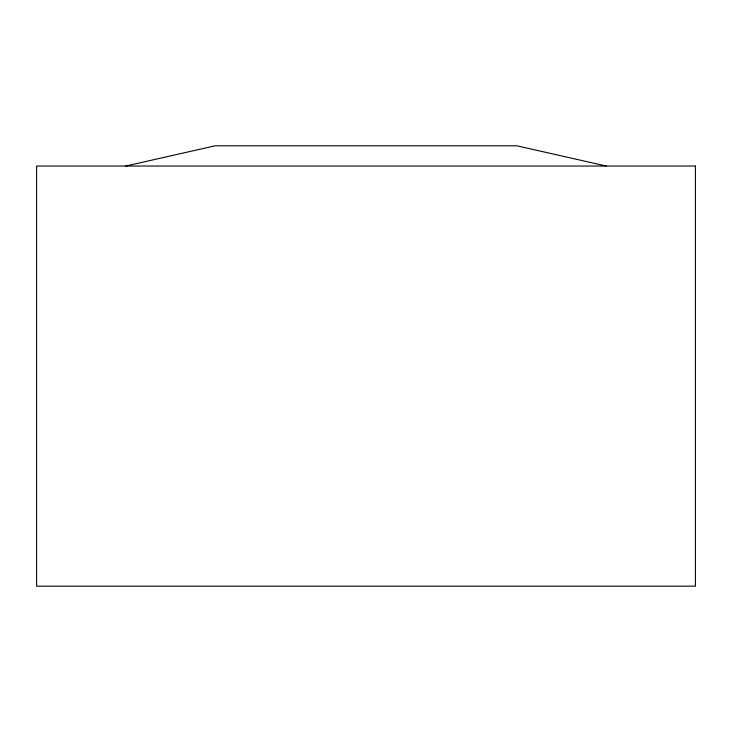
<?xml version="1.0" encoding="UTF-8"?>
<svg xmlns="http://www.w3.org/2000/svg" width="732" height="732" viewBox="0 0 732 732"><rect width="100%" height="100%" fill="white"/><g stroke="black" fill="none" stroke-linecap="round" stroke-linejoin="round"><path stroke-width="1.1" d="M125.794 166.036L214.988 145.824L517.012 145.824L606.206 166.036M695.4 166.036L36.6 166.036L36.6 586.176L695.4 586.176L695.4 166.036"/></g></svg>
